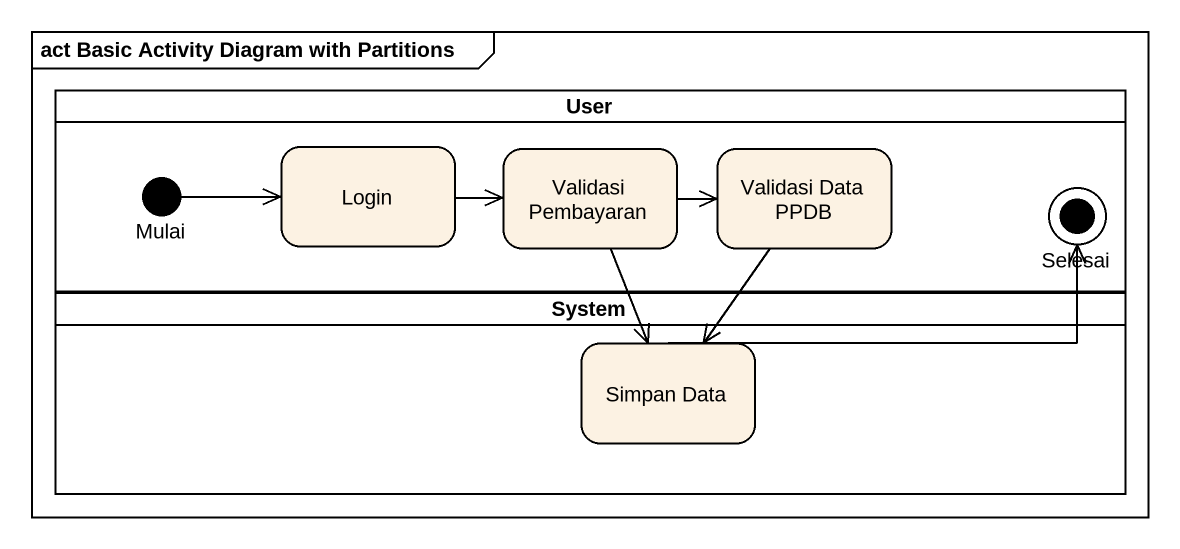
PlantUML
@startuml
mainframe act Basic Activity Diagram with Partitions
hide empty description
state User <<partition>> {
  state Mulai <<start>>
  state Login
  state "Validasi Pembayaran" as Validasi_Pembayaran
  state "Validasi Data PPDB" as Validasi_Data_PPDB
  state Selesai <<end>>
}
state System <<partition>> {
  state "Simpan Data" as Simpan_Data
}
Mulai -right-> Login
Login -right-> Validasi_Pembayaran
Validasi_Pembayaran -right-> Validasi_Data_PPDB
Validasi_Pembayaran --> Simpan_Data
Validasi_Data_PPDB --> Simpan_Data
Simpan_Data -right-> Selesai
@enduml
